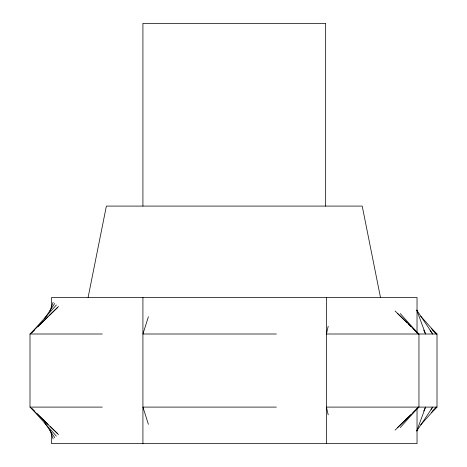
<?xml version="1.0" encoding="UTF-8"?>
<svg xmlns="http://www.w3.org/2000/svg" width="467" height="467" viewBox="0 0 467 467"><rect width="100%" height="100%" fill="white"/><g stroke="black" fill="none" stroke-linecap="round" stroke-linejoin="round"><path stroke-width="0.7" d="M88.1 297.461L106.377 206.087L362.211 206.087L380.482 297.461M328.196 326.275L326.445 334.004L437.007 334.004L437.007 407.101L431.298 412.612M148.401 316.766L142.925 334.004L276.371 334.004M49.911 310.993L53.156 302.196M416.838 430.79L425.565 407.101L423.709 411.018M44.698 318.43L54.732 303.451M416.681 431.07L432.74 407.101L430.936 409.384M30.869 333.467L56.349 304.986M400.289 427.527L418.56 407.101L412.828 412.688M420.749 424.836L436.61 407.101L432.442 411.164M31.949 332.486L34.558 329.947M37.681 326.9L48.101 316.749M49.665 315.225L57.476 307.613M397.721 427.404L410.744 414.714M58.55 434.637L29.993 407.101L29.993 334.004L58.55 306.469M395.07 430.13L418.957 407.101L418.957 334.004L395.07 310.975M29.993 334.004L102.285 334.004M29.993 407.101L102.285 407.101M276.371 407.101L142.925 407.101L148.401 424.34M437.007 407.101L326.445 407.101L328.196 414.836M431.298 328.499L437.007 334.004M432.442 329.947L436.61 334.004L420.749 316.27M397.721 313.701L407.096 322.837M408.14 323.853L411.264 326.9M412.828 328.424L418.56 334.004L400.289 313.585M31.949 408.625L34.558 411.164M37.162 413.704L48.101 424.363M50.185 426.389L57.476 433.499M31.347 408.176L56.349 436.125M430.037 330.578L432.74 334.004L416.681 310.041M44.698 422.682L54.732 437.661M423.709 330.093L425.565 334.004L416.838 310.316M49.911 430.113L53.156 438.91M417.031 333.099L417.031 297.461L51.557 297.461L51.557 308.208M417.031 408.736L417.031 443.65L51.557 443.65L51.557 432.903M326.445 297.461L326.445 443.65M325.662 206.087L325.662 23.35L142.925 23.35L142.925 206.087M142.925 297.461L142.925 443.65"/></g></svg>
